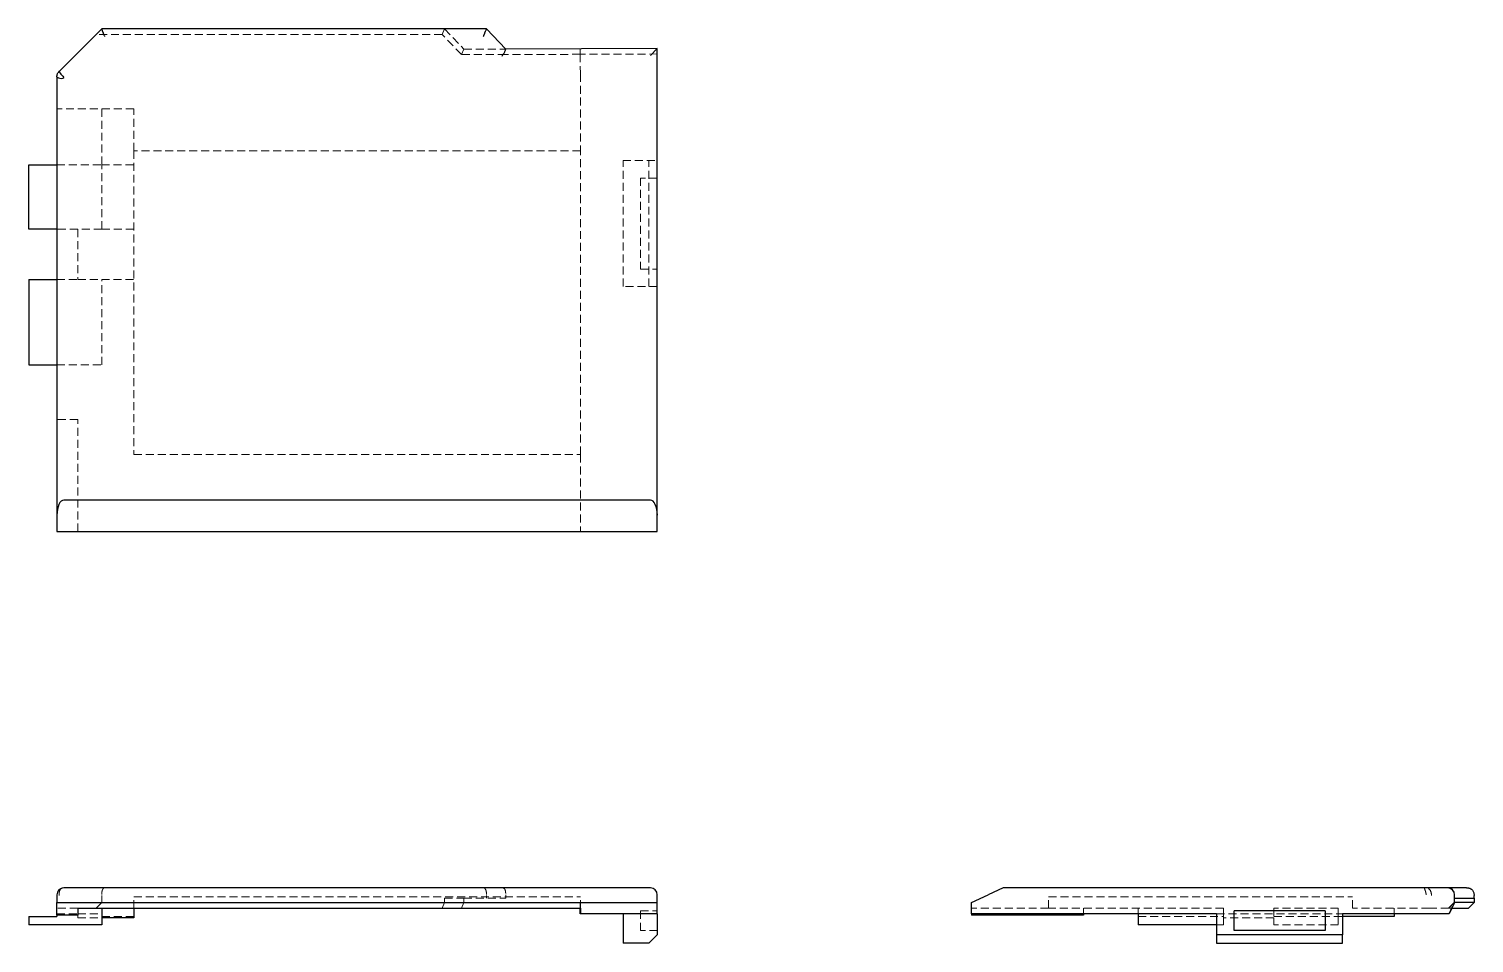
# Model space of a CAD drawing. Header units: millimetres. Extents: x 33 to 263, y 53 to 198.
import ezdxf

# ---------------------------------------------------------------- set-up
doc = ezdxf.new("R2010")
doc.units = ezdxf.units.MM
doc.linetypes.add('HIDDEN', pattern=[1.905, 1.27, -0.635])

msp = doc.modelspace()

# ---------------------------------------------------------------- linework, layer by layer
at = {"color": 7, "linetype": 'Continuous', "lineweight": 25}
for p, q in [((44.58, 197.97), (37.81, 191.21)), ((105.83, 197.97), (44.58, 197.97)), ((108.89, 194.78), (105.83, 197.97)), ((133, 194.88), (108.89, 194.78)), ((131.89, 193.76), (133, 194.88)), ((133, 120.64), (133, 194.88)), ((37.45, 190.34), (37.45, 120.64)), ((33, 166.13), (33, 176.37)), ((33, 176.37), (37.45, 176.37)), ((37.45, 166.13), (33, 166.13)), ((33, 158.11), (33, 144.52)), ((33, 158.11), (37.45, 158.11)), ((33, 144.52), (37.45, 144.52)), ((131.89, 123.03), (38.57, 123.03)), ((37.45, 120.64), (37.45, 118.02)), ((133, 118.02), (133, 120.64)), ((37.45, 118.02), (133, 118.02)), ((37.45, 60.25), (37.45, 59.03)), ((131.89, 61.36), (38.57, 61.36)), ((133, 59.03), (133, 60.25)), ((183.02, 59.03), (185.64, 60.25)), ((188.03, 61.36), (185.64, 60.25)), ((258.76, 61.36), (188.03, 61.36)), ((261.75, 61.36), (258.77, 61.36)), ((259.88, 59.02), (259.88, 60.25)), ((262.97, 59.69), (262.97, 60.14)), ((37.45, 57.02), (37.45, 59.03)), ((37.45, 59.03), (133, 59.03)), ((40.8, 58.13), (120.75, 58.13)), ((40.8, 58.13), (40.8, 57.02)), ((44.58, 58.13), (44.58, 55.46)), ((49.7, 58.13), (49.7, 56.57)), ((120.74, 57.24), (120.74, 58.13)), ((120.75, 58.13), (120.75, 57.24)), ((133, 57.24), (133, 59.03)), ((183.02, 57.24), (183.02, 59.03)), ((239.26, 57.69), (224.78, 57.69)), ((224.78, 54.57), (224.78, 57.69)), ((239.26, 57.69), (239.26, 54.57)), ((259.88, 59.02), (258.99, 57.24)), ((259.44, 58.13), (262.08, 58.13)), ((259.88, 59.69), (262.97, 59.69)), ((262.97, 59.02), (259.88, 59.02)), ((262.08, 58.13), (262.97, 59.02)), ((262.97, 59.69), (262.97, 59.02)), ((33, 56.8), (37.45, 56.8)), ((33, 56.8), (33, 55.46)), ((44.58, 55.46), (33, 55.46)), ((40.8, 57.02), (37.45, 57.02)), ((37.45, 57.02), (37.45, 56.8)), ((49.7, 56.57), (44.58, 56.57)), ((120.75, 57.24), (120.74, 57.24)), ((133, 57.24), (120.75, 57.24)), ((127.54, 57.24), (127.54, 52.56)), ((133, 57.24), (133, 53.9)), ((222, 57.24), (183.02, 57.24)), ((183.02, 57.24), (183.02, 57.02)), ((200.84, 57.02), (183.02, 57.02)), ((200.84, 57.24), (200.84, 57.02)), ((209.52, 57.24), (209.52, 55.46)), ((222, 55.46), (209.52, 55.46)), ((222, 57.24), (222, 53.9)), ((258.99, 57.24), (242.04, 57.24)), ((242.04, 57.24), (242.04, 53.9)), ((250.28, 56.8), (242.04, 56.8)), ((250.28, 57.24), (250.28, 56.8)), ((133, 53.9), (131.66, 52.56)), ((242.04, 53.9), (222, 53.9)), ((222, 53.9), (222, 52.56)), ((239.26, 54.57), (224.78, 54.57)), ((242.04, 52.56), (242.04, 53.9)), ((131.66, 52.56), (127.54, 52.56)), ((222, 52.56), (242.04, 52.56))]:
    msp.add_line(p, q, dxfattribs=at)
at = {"color": 7, "linetype": 'HIDDEN', "lineweight": 18}
for p, q in [((98.77, 197.08), (99.15, 197.97)), ((99.15, 197.97), (102.21, 194.78)), ((98.77, 197.08), (43.69, 197.08)), ((101.83, 193.89), (98.77, 197.08)), ((101.83, 193.89), (102.21, 194.78)), ((108.89, 193.89), (101.83, 193.89)), ((102.21, 194.78), (108.89, 194.78)), ((120.74, 193.94), (108.89, 193.89)), ((120.73, 194.83), (120.74, 193.94)), ((133, 193.99), (120.74, 193.94)), ((120.74, 193.94), (120.75, 190.85)), ((120.75, 190.85), (120.75, 178.6)), ((49.7, 185.28), (37.45, 185.28)), ((44.58, 185.28), (44.58, 176.37)), ((49.7, 178.6), (49.7, 185.28)), ((120.75, 178.6), (49.7, 178.6)), ((49.7, 178.6), (49.7, 130.27)), ((120.75, 130.27), (120.75, 178.6)), ((37.45, 176.37), (44.58, 176.37)), ((44.58, 166.13), (44.58, 176.37)), ((44.58, 176.37), (49.7, 176.37)), ((127.54, 177.04), (133, 177.04)), ((127.54, 157), (127.54, 177.04)), ((131.66, 157), (131.66, 177.04)), ((130.33, 174.26), (130.33, 159.78)), ((133, 174.26), (130.33, 174.26)), ((40.8, 166.13), (37.45, 166.13)), ((40.8, 166.13), (40.8, 158.11)), ((44.58, 166.13), (40.8, 166.13)), ((49.7, 166.13), (44.58, 166.13)), ((130.33, 159.78), (133, 159.78)), ((37.45, 158.11), (40.8, 158.11)), ((40.8, 158.11), (44.58, 158.11)), ((44.58, 144.52), (44.58, 158.11)), ((44.58, 158.11), (49.7, 158.11)), ((133, 157), (127.54, 157)), ((37.45, 144.52), (44.58, 144.52)), ((40.8, 135.84), (37.45, 135.84)), ((40.8, 118.02), (40.8, 135.84)), ((49.7, 130.27), (120.75, 130.27)), ((120.75, 130.27), (120.75, 118.02)), ((44.58, 59.02), (44.58, 60.14)), ((49.7, 58.13), (49.7, 59.91)), ((49.7, 59.91), (120.75, 59.91)), ((105.83, 59.69), (105.83, 60.14)), ((108.89, 59.69), (108.89, 60.14)), ((120.75, 58.13), (120.75, 59.91)), ((195.27, 59.91), (243.6, 59.91)), ((195.27, 58.13), (195.27, 59.91)), ((243.6, 58.13), (243.6, 59.91)), ((259.78, 59.69), (259.78, 60.14)), ((40.8, 58.13), (37.45, 58.13)), ((43.69, 58.13), (44.58, 59.02)), ((44.58, 59.02), (99.15, 59.02)), ((98.77, 58.13), (99.15, 59.02)), ((99.15, 59.69), (102.21, 59.69)), ((99.15, 59.69), (99.15, 59.02)), ((99.15, 59.02), (102.21, 59.02)), ((101.83, 58.13), (102.21, 59.02)), ((102.21, 59.69), (108.89, 59.69)), ((102.21, 59.02), (102.21, 59.69)), ((102.21, 59.02), (108.89, 59.02)), ((108.89, 59.02), (120.73, 59.02)), ((120.73, 59.02), (120.74, 58.13)), ((120.74, 58.13), (120.73, 59.02)), ((120.73, 59.02), (133, 59.02)), ((130.33, 57.69), (133, 57.69)), ((130.33, 57.69), (130.33, 54.57)), ((195.27, 58.13), (183.02, 58.13)), ((223.11, 58.13), (195.27, 58.13)), ((200.84, 58.13), (200.84, 57.24)), ((209.52, 58.13), (209.52, 57.24)), ((223.11, 58.13), (223.11, 56.57)), ((231.13, 58.13), (231.13, 56.57)), ((241.37, 58.13), (231.13, 58.13)), ((241.37, 58.13), (241.37, 56.8)), ((255.85, 58.13), (243.6, 58.13)), ((250.28, 58.13), (250.28, 57.24)), ((258.94, 58.13), (255.85, 58.13)), ((259.78, 59.02), (258.89, 58.13)), ((258.94, 57.24), (259.83, 59.02)), ((259.83, 59.02), (258.94, 58.13)), ((258.94, 58.13), (259.44, 58.13)), ((259.78, 59.69), (259.88, 59.69)), ((259.78, 59.02), (259.78, 59.69)), ((259.78, 59.02), (259.83, 59.02)), ((259.83, 59.02), (259.88, 59.02)), ((37.45, 57.24), (40.8, 57.24)), ((40.8, 57.24), (44.58, 57.24)), ((40.8, 57.02), (40.8, 56.57)), ((40.8, 56.57), (44.58, 56.57)), ((49.7, 56.8), (44.58, 56.8)), ((209.52, 56.8), (223.11, 56.8)), ((222, 57.24), (242.04, 57.24)), ((223.11, 55.46), (222, 55.46)), ((223.11, 57.24), (223.11, 56.57)), ((231.13, 56.57), (223.11, 56.57)), ((223.11, 56.57), (223.11, 55.46)), ((231.13, 56.8), (241.37, 56.8)), ((231.13, 56.57), (231.13, 55.46)), ((241.37, 55.46), (231.13, 55.46)), ((242.04, 56.8), (241.37, 56.8)), ((241.37, 56.8), (241.37, 55.46)), ((133, 54.57), (130.33, 54.57))]:
    msp.add_line(p, q, dxfattribs=at)
at = {"color": 7, "linetype": 'HIDDEN', "lineweight": 18, "flags": 128}
for points in [[(37.81, 191.21), (37.81, 191.21)], [(37.45, 190.34), (37.45, 190.34)], [(261.75, 61.36), (261.75, 61.36)], [(262.97, 60.14), (262.97, 60.14)]]:
    msp.add_lwpolyline(points, dxfattribs=at)
at = {"color": 7, "linetype": 'Continuous', "lineweight": 25}
for centre, start, end in [((38.57, 60.25), 90, 180), ((131.89, 60.25), 0, 90)]:
    msp.add_arc(centre, 1.11, start, end, dxfattribs=at)
for centre, major_axis, ratio, start_param, end_param in [((38.57, 120.64), (0, 2.39), 0.466308, 0, 1.570796), ((131.89, 120.64), (0, 2.39), 0.466308, 4.712389, 6.283185), ((258.76, 60.25), (1.12, 0), 0.99589, 0, 1.570796)]:
    msp.add_ellipse(centre, major_axis=major_axis, ratio=ratio, start_param=start_param, end_param=end_param, dxfattribs=at)
for points, knots in [([(45.09, 196.75), (45.07, 196.8), (45.03, 196.89), (44.97, 197.03), (44.92, 197.15), (44.87, 197.27), (44.83, 197.38), (44.79, 197.47), (44.75, 197.56), (44.71, 197.67), (44.66, 197.8), (44.61, 197.9), (44.59, 197.96), (44.58, 197.97), (44.58, 197.97)], [0, 0, 0, 0, 0.076229, 0.14783, 0.215127, 0.278483, 0.338296, 0.395005, 0.449079, 0.501018, 0.617366, 0.736439, 0.862912, 1, 1, 1, 1]), ([(105.31, 196.75), (105.33, 196.8), (105.37, 196.89), (105.42, 197.03), (105.48, 197.15), (105.53, 197.27), (105.57, 197.38), (105.61, 197.47), (105.65, 197.56), (105.7, 197.67), (105.75, 197.79), (105.8, 197.9), (105.82, 197.96), (105.83, 197.97), (105.83, 197.97)], [0, 0, 0, 0, 0.076264, 0.147899, 0.215227, 0.278607, 0.338433, 0.395138, 0.44919, 0.501081, 0.617571, 0.736644, 0.863031, 1, 1, 1, 1]), ([(108.26, 193.67), (108.29, 193.69), (108.35, 193.75), (108.42, 193.84), (108.49, 193.94), (108.58, 194.06), (108.67, 194.22), (108.77, 194.42), (108.82, 194.58), (108.85, 194.68), (108.87, 194.74), (108.88, 194.78), (108.88, 194.78), (108.89, 194.78)], [0, 0, 0, 0, 0.062676, 0.125566, 0.188656, 0.252001, 0.361992, 0.501465, 0.65056, 0.750224, 0.838752, 0.922037, 1, 1, 1, 1]), ([(37.45, 190.34), (37.46, 190.43), (37.46, 190.59), (37.52, 190.81), (37.59, 190.93), (37.63, 190.98)], [0, 0, 0, 0, 0.393739, 0.71348, 1, 1, 1, 1]), ([(37.81, 191.21), (37.8, 191.19), (37.76, 191.16), (37.71, 191.1), (37.67, 191.04), (37.64, 191), (37.62, 190.98)], [0, 0, 0, 0, 0.261801, 0.513359, 0.75769, 1, 1, 1, 1]), ([(37.45, 190.34), (37.45, 190.34), (37.67, 190.13), (38.36, 190.02), (38.57, 190.23)], [0, 0, 0, 0, 0.428571, 1, 1, 1, 1]), ([(261.75, 61.36), (261.8, 61.36), (261.89, 61.36), (262.03, 61.34), (262.15, 61.32), (262.27, 61.28), (262.38, 61.24), (262.47, 61.19), (262.56, 61.13), (262.67, 61.04), (262.79, 60.89), (262.9, 60.67), (262.96, 60.41), (262.97, 60.23), (262.97, 60.14)], [0, 0, 0, 0, 0.076264, 0.147899, 0.215227, 0.278607, 0.338433, 0.395138, 0.44919, 0.501081, 0.617571, 0.736644, 0.863031, 1, 1, 1, 1])]:
    msp.add_open_spline(points, degree=3, knots=knots, dxfattribs=at)
at = {"color": 7, "linetype": 'HIDDEN', "lineweight": 18}
for points, knots in [([(37.63, 190.98), (37.63, 190.99), (37.68, 191.08), (37.75, 191.14), (37.81, 191.21)], [0, 0, 0, 0, 0.077809, 1, 1, 1, 1]), ([(38.39, 61.34), (38.37, 61.34), (38.35, 61.35), (38.29, 61.33), (38.22, 61.31), (38.11, 61.27), (37.96, 61.19), (37.86, 61.1), (37.8, 61.05)], [0, 0, 0, 0, 0.120243, 0.233943, 0.347006, 0.464006, 0.717996, 1, 1, 1, 1]), ([(37.81, 60.14), (37.81, 60.31), (37.81, 60.57), (37.89, 60.87), (37.98, 61.05), (38.09, 61.19), (38.23, 61.3), (38.34, 61.31), (38.39, 61.32)], [0, 0, 0, 0, 0.309216, 0.447801, 0.580569, 0.713338, 0.851923, 1, 1, 1, 1]), ([(45.09, 61.36), (45.07, 61.36), (45.03, 61.36), (44.97, 61.34), (44.92, 61.32), (44.87, 61.28), (44.83, 61.24), (44.79, 61.19), (44.75, 61.13), (44.71, 61.04), (44.66, 60.89), (44.61, 60.67), (44.59, 60.41), (44.58, 60.23), (44.58, 60.14)], [0, 0, 0, 0, 0.076229, 0.14783, 0.215127, 0.278483, 0.338296, 0.395005, 0.449079, 0.501018, 0.617366, 0.736439, 0.862912, 1, 1, 1, 1]), ([(105.31, 61.36), (105.33, 61.36), (105.37, 61.36), (105.42, 61.34), (105.48, 61.32), (105.53, 61.28), (105.57, 61.24), (105.61, 61.19), (105.65, 61.13), (105.7, 61.04), (105.75, 60.89), (105.8, 60.67), (105.82, 60.41), (105.83, 60.23), (105.83, 60.14)], [0, 0, 0, 0, 0.076264, 0.147899, 0.215227, 0.278607, 0.338433, 0.395138, 0.44919, 0.501081, 0.617571, 0.736644, 0.863031, 1, 1, 1, 1]), ([(108.26, 61.36), (108.29, 61.36), (108.35, 61.36), (108.42, 61.35), (108.49, 61.33), (108.58, 61.29), (108.67, 61.22), (108.77, 61.09), (108.82, 60.9), (108.85, 60.72), (108.87, 60.56), (108.88, 60.4), (108.88, 60.3), (108.89, 60.25)], [0, 0, 0, 0, 0.062676, 0.125566, 0.188656, 0.252001, 0.361992, 0.501465, 0.65056, 0.750224, 0.838752, 0.922037, 1, 1, 1, 1]), ([(255.34, 60.25), (255.34, 60.47), (255.13, 61.17), (255.02, 61.36), (255.23, 61.36)], [0, 0, 0, 0, 0.428571, 1, 1, 1, 1]), ([(258.67, 61.36), (258.69, 61.36), (258.75, 61.36), (258.84, 61.35), (258.94, 61.33), (259.06, 61.29), (259.22, 61.22), (259.42, 61.09), (259.58, 60.9), (259.68, 60.72), (259.74, 60.56), (259.78, 60.4), (259.78, 60.3), (259.78, 60.25)], [0, 0, 0, 0, 0.062676, 0.125566, 0.188656, 0.252001, 0.361992, 0.501465, 0.65056, 0.750224, 0.838752, 0.922037, 1, 1, 1, 1])]:
    msp.add_open_spline(points, degree=3, knots=knots, dxfattribs=at)
at = {"color": 7, "linetype": 'Continuous', "lineweight": 25}
msp.add_open_spline([(37.81, 191.21), (37.79, 191.19), (37.91, 191), (38.32, 190.52), (38.57, 190.23)], degree=3, dxfattribs=at)
at = {"color": 7, "linetype": 'HIDDEN', "lineweight": 18}
for points in [[(108.89, 60.25), (108.89, 60.21), (108.89, 60.17), (108.89, 60.14)], [(256.21, 60.14), (256.19, 60.52), (256, 61.15), (255.52, 61.36), (255.23, 61.36)], [(259.78, 60.25), (259.78, 60.21), (259.78, 60.17), (259.78, 60.14)]]:
    msp.add_open_spline(points, degree=3, dxfattribs=at)

doc.saveas('drawing.dxf')
